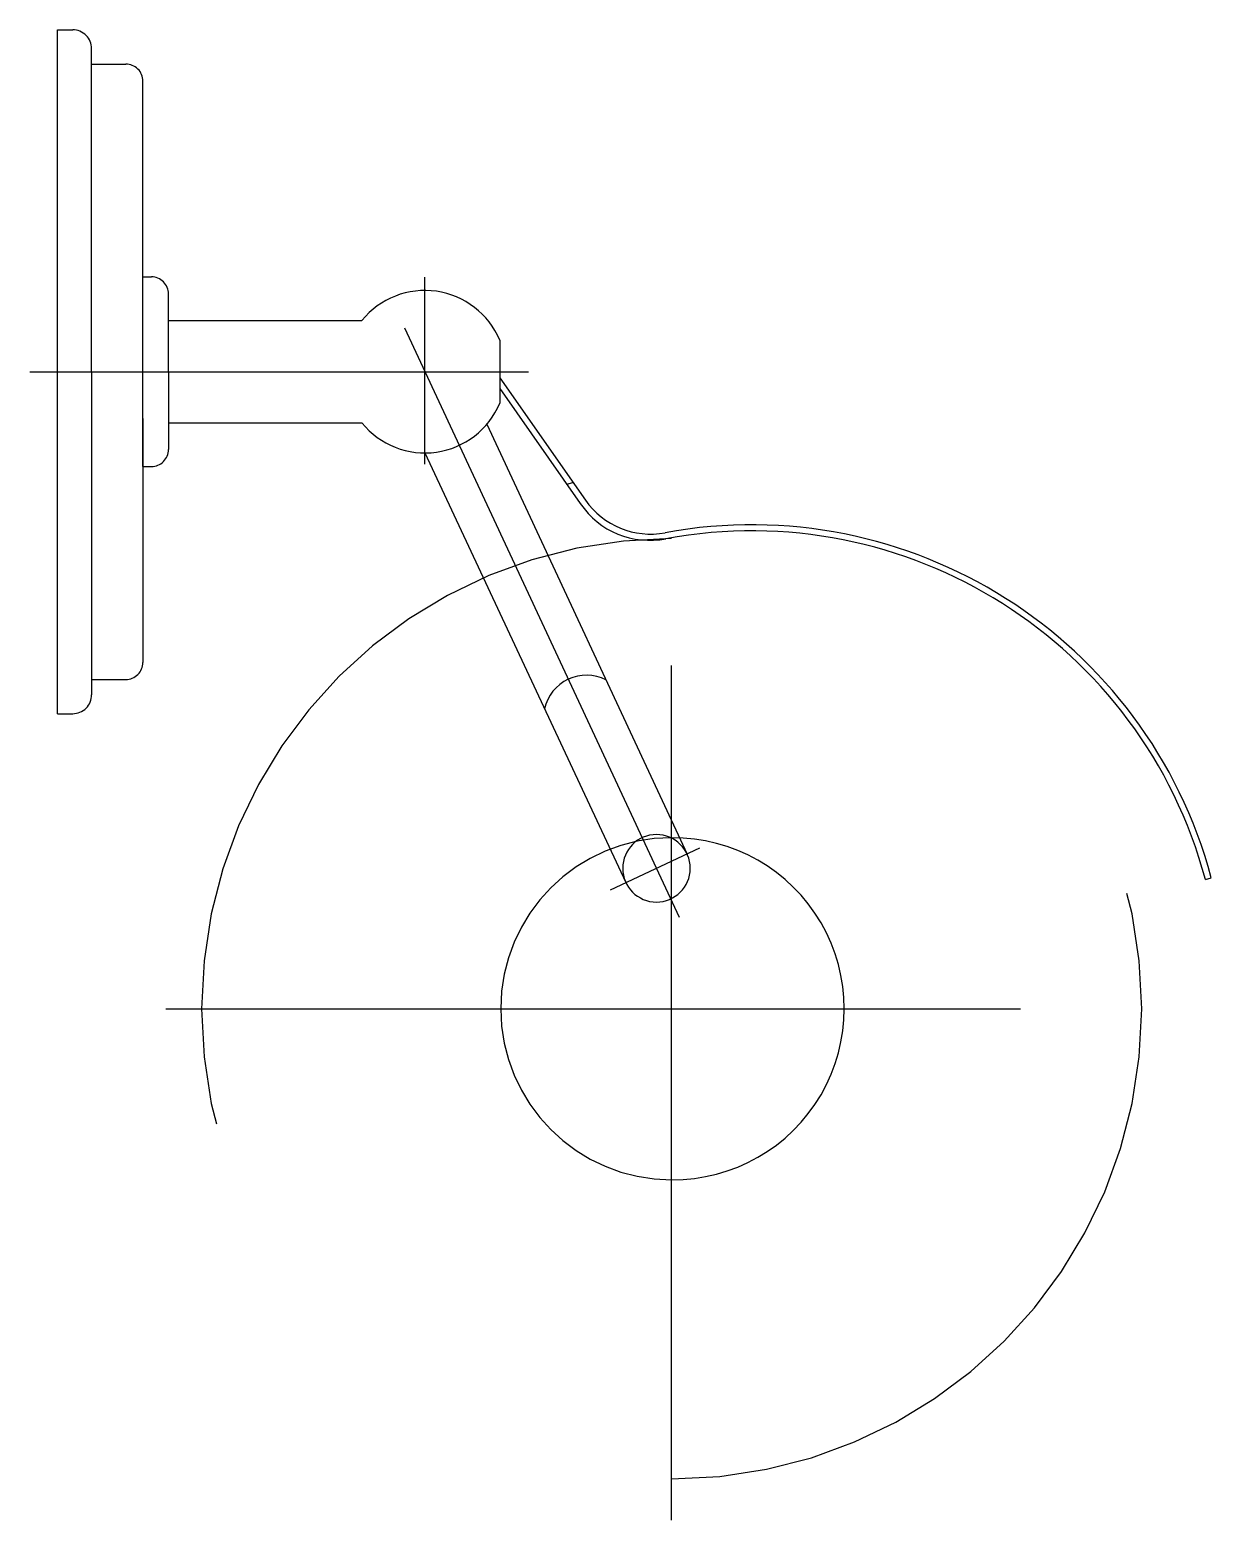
# Model space of a CAD drawing. Extents: x -0.54 to -0.402, y 306.283 to 306.457.
import ezdxf

# ---------------------------------------------------------------- set-up
doc = ezdxf.new("R2010")
doc.units = 0
doc.header["$LTSCALE"] = 0.2
doc.header["$MEASUREMENT"] = 0
for name, pattern in [('AXES', [0.54, 0.3, -0.08, 0.08, -0.08]), ('CACHE', [0.24, 0.12, -0.12]), ('CONTINU', [0])]:
    doc.linetypes.add(name, pattern=pattern)
doc.layers.get('0').update_dxf_attribs({"linetype": 'CONTINUOUS'})
doc.layers.add('DECA_EIXOS', color=5, linetype='AXES')

msp = doc.modelspace()

# ---------------------------------------------------------------- linework, layer by layer
at = {"linetype": 'CONTINU'}
for points in [[(-0.53676, 306.4569), (-0.53496, 306.4569)], [(-0.53676, 306.3769), (-0.53676, 306.4569)], [(-0.53276, 306.4169), (-0.53276, 306.4547)], [(-0.53276, 306.4529), (-0.52876, 306.4529)], [(-0.52676, 306.42237), (-0.52676, 306.4509)], [(-0.52676, 306.428), (-0.52577, 306.428)], [(-0.52676, 306.4169), (-0.52676, 306.428)], [(-0.52376, 306.4169), (-0.52377, 306.426)], [(-0.52377, 306.42291), (-0.50113, 306.42291)], [(-0.48501, 306.4206), (-0.48501, 306.41321)], [(-0.53276, 306.4169), (-0.53276, 306.37911)], [(-0.52676, 306.40581), (-0.52676, 306.4169)], [(-0.52376, 306.4169), (-0.52376, 306.40781)], [(-0.48501, 306.4162), (-0.47498, 306.40187)], [(-0.48501, 306.41496), (-0.47558, 306.40148)], [(-0.52676, 306.41145), (-0.52676, 306.3829)], [(-0.52376, 306.41091), (-0.50113, 306.41091)], [(-0.48653, 306.41075), (-0.46309, 306.36048)], [(-0.49376, 306.40741), (-0.47025, 306.35713)], [(-0.52676, 306.40581), (-0.52576, 306.40581)], [(-0.47717, 306.40375), (-0.47644, 306.40395)], [(-0.53276, 306.3809), (-0.52876, 306.3809)], [(-0.53676, 306.3769), (-0.53497, 306.3769)], [(-0.40244, 306.3575), (-0.40176, 306.3577)]]:
    msp.add_lwpolyline(points, dxfattribs=at)
for points in [[(-0.53276, 306.4547, 0.414214), (-0.53496, 306.4569)], [(-0.52676, 306.4509, 0.414214), (-0.52876, 306.4529)], [(-0.52377, 306.426, 0.414629), (-0.52577, 306.428)], [(-0.48501, 306.4206, 0.565339), (-0.50113, 306.42291)], [(-0.50113, 306.41091, 0.565509), (-0.48501, 306.41321)], [(-0.52576, 306.40581, 0.414214), (-0.52376, 306.40781)], [(-0.47558, 306.40148, 0.301956), (-0.46556, 306.39737)], [(-0.47498, 306.40187, 0.294314), (-0.46566, 306.39807)], [(-0.40176, 306.3577, 0.391187), (-0.46566, 306.39807)], [(-0.40244, 306.3575, 0.391287), (-0.46556, 306.39737)], [(-0.52876, 306.3809, 0.414214), (-0.52676, 306.3829)], [(-0.47259, 306.38085, 0.492372), (-0.47976, 306.37747)], [(-0.53497, 306.3769, 0.415118), (-0.53276, 306.37911)], [(-0.46667, 306.36276, 1), (-0.46667, 306.35486)], [(-0.46667, 306.35486, 1), (-0.46667, 306.36276)]]:
    msp.add_lwpolyline(points, format="xyb", dxfattribs=at)
at = {"linetype": 'CACHE'}
for points in [[(-0.46489, 306.39738, 1), (-0.46489, 306.28738)], [(-0.46489, 306.28738, 1), (-0.46489, 306.39738)], [(-0.46489, 306.36238, 1), (-0.46489, 306.32238)], [(-0.46489, 306.32238, 1.00917), (-0.46489, 306.36238)]]:
    msp.add_lwpolyline(points, format="xyb", dxfattribs=at)
at = {"layer": 'DECA_EIXOS'}
for points in [[(-0.49376, 306.40609), (-0.49376, 306.42797)], [(-0.49616, 306.42205), (-0.464, 306.35309)], [(-0.53999, 306.4169), (-0.48165, 306.4169)], [(-0.46489, 306.28255), (-0.46489, 306.40109)], [(-0.47204, 306.35631), (-0.46158, 306.36119)], [(-0.52407, 306.34238), (-0.40558, 306.34238)]]:
    msp.add_lwpolyline(points, dxfattribs=at)

doc.saveas('drawing.dxf')
